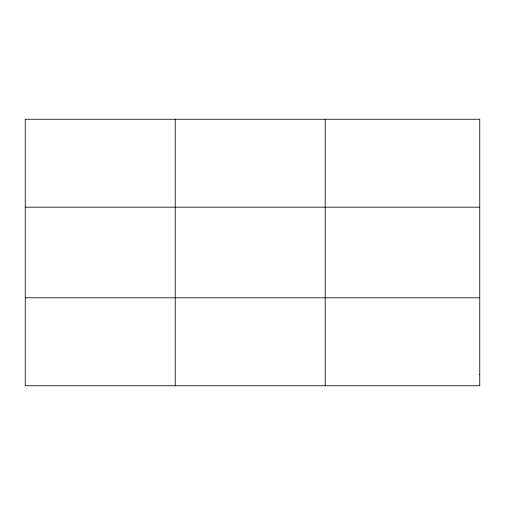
<?xml version="1.0" encoding="UTF-8"?>
<svg xmlns="http://www.w3.org/2000/svg" width="505" height="505" viewBox="0 0 505 505"><rect width="100%" height="100%" fill="white"/><g stroke="black" fill="none" stroke-linecap="round" stroke-linejoin="round"><path stroke-width="0.76" d="M175.235 385.744L175.235 119.256M325.22 385.744L325.22 119.256M25.25 207.195L479.75 207.195M25.25 297.805L479.75 297.805M479.75 374.754L479.75 385.744L25.25 385.744L25.25 119.256L479.75 119.256L479.75 374.754"/></g></svg>
